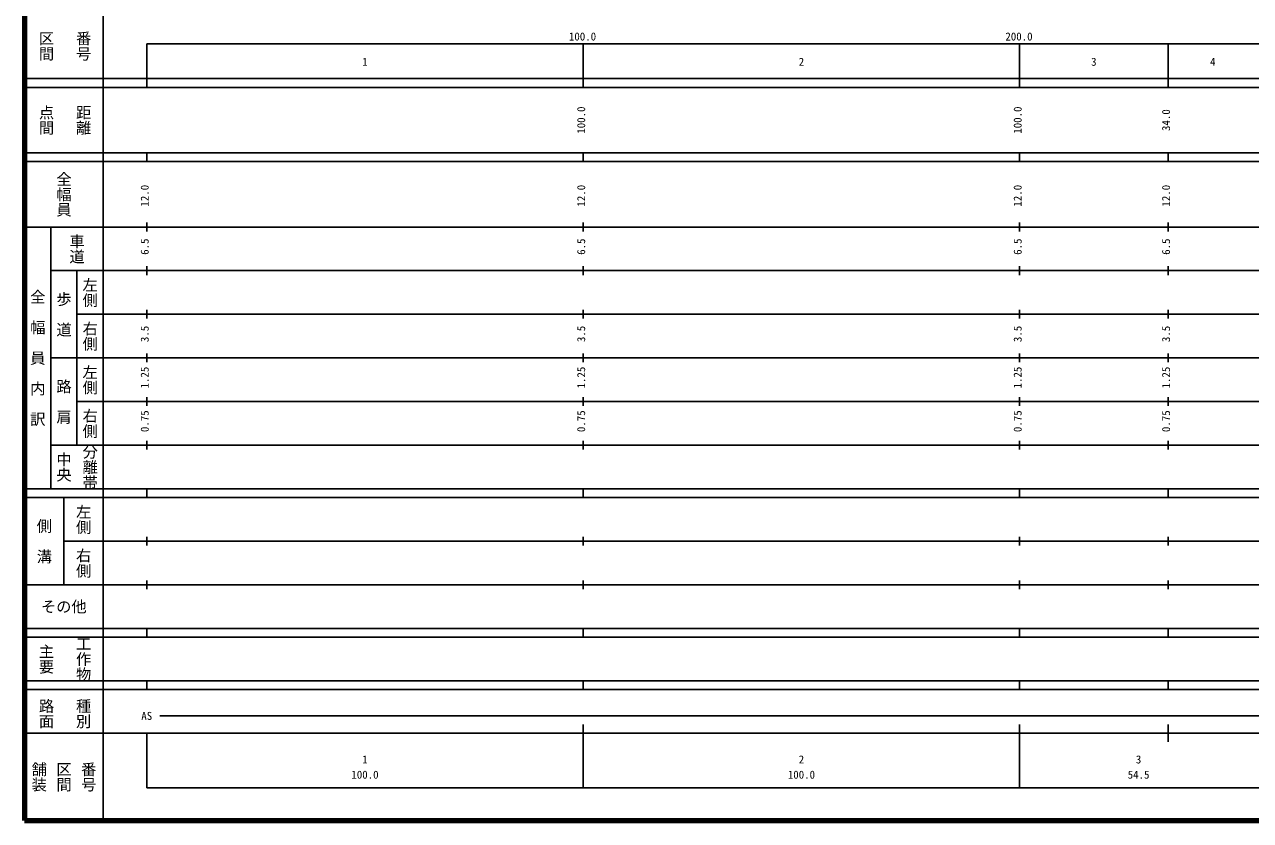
# Model space of a CAD drawing. Units: millimetres on the paper, enlarged 1000 times. Extents: x 40000 to 680000, y 20000 to 380000.
# Drawn here: x 40000 to 320884, y 20000 to 202409 of the extents above; entities that cross this region are included whole.
import ezdxf
from ezdxf.enums import TextEntityAlignment as Align

# ---------------------------------------------------------------- set-up
doc = ezdxf.new("R2010")
doc.units = ezdxf.units.MM
doc.header["$LTSCALE"] = 1000
doc.layers.add('M-TTL', color=2, linetype='Continuous', lineweight=140)
doc.layers.add('M-TTL-BAND', color=7, linetype='Continuous', lineweight=25)
doc.styles.add('@ＭＳ ゴシック', font='')
doc.styles.add('ＭＳ ゴシック', font='')
doc.styles.get('@ＭＳ ゴシック').set_extended_font_data('@MS Gothic')
doc.styles.get('ＭＳ ゴシック').set_extended_font_data('MS Gothic')

msp = doc.modelspace()

# ---------------------------------------------------------------- linework, layer by layer
at = {"layer": 'M-TTL'}
for p, q in [((40000, 380000), (40000, 20000)), ((40000, 20000), (680000, 20000))]:
    msp.add_line(p, q, dxfattribs=at)
at = {"layer": 'M-TTL-BAND'}
for p, q in [((58000, 370000), (58000, 20000)), ((68000, 198000), (579000, 198000)), ((68000, 198000), (68000, 188000)), ((168000, 188000), (168000, 198000)), ((268000, 188000), (268000, 198000)), ((302000, 188000), (302000, 198000)), ((40000, 190000), (579000, 190000)), ((40000, 188000), (579000, 188000)), ((40000, 173000), (579000, 173000)), ((68000, 171000), (68000, 173000)), ((168000, 171000), (168000, 173000)), ((268000, 171000), (268000, 173000)), ((302000, 171000), (302000, 173000)), ((40000, 171000), (579000, 171000)), ((40000, 156000), (579000, 156000)), ((46000, 96000), (46000, 156000)), ((68000, 155000), (68000, 157000)), ((168000, 155000), (168000, 157000)), ((268000, 155000), (268000, 157000)), ((302000, 155000), (302000, 157000)), ((68000, 145000), (68000, 147000)), ((168000, 145000), (168000, 147000)), ((268000, 145000), (268000, 147000)), ((302000, 145000), (302000, 147000)), ((46000, 146000), (579000, 146000)), ((52000, 146000), (52000, 106000)), ((52000, 136000), (579000, 136000)), ((68000, 135000), (68000, 137000)), ((168000, 135000), (168000, 137000)), ((268000, 135000), (268000, 137000)), ((302000, 135000), (302000, 137000)), ((68000, 125000), (68000, 127000)), ((168000, 125000), (168000, 127000)), ((268000, 125000), (268000, 127000)), ((302000, 125000), (302000, 127000)), ((46000, 126000), (579000, 126000)), ((52000, 116000), (579000, 116000)), ((68000, 115000), (68000, 117000)), ((168000, 115000), (168000, 117000)), ((268000, 115000), (268000, 117000)), ((302000, 115000), (302000, 117000)), ((68000, 105000), (68000, 107000)), ((168000, 105000), (168000, 107000)), ((268000, 105000), (268000, 107000)), ((302000, 105000), (302000, 107000)), ((46000, 106000), (579000, 106000)), ((40000, 96000), (579000, 96000)), ((68000, 94000), (68000, 96000)), ((168000, 94000), (168000, 96000)), ((268000, 94000), (268000, 96000)), ((302000, 94000), (302000, 96000)), ((40000, 94000), (579000, 94000)), ((49000, 94000), (49000, 74000)), ((68000, 83000), (68000, 85000)), ((168000, 83000), (168000, 85000)), ((268000, 83000), (268000, 85000)), ((302000, 83000), (302000, 85000)), ((49000, 84000), (579000, 84000)), ((40000, 74000), (579000, 74000)), ((68000, 73000), (68000, 75000)), ((168000, 73000), (168000, 75000)), ((268000, 73000), (268000, 75000)), ((302000, 73000), (302000, 75000)), ((40000, 64000), (579000, 64000)), ((40000, 62000), (579000, 62000)), ((68000, 62000), (68000, 64000)), ((168000, 62000), (168000, 64000)), ((268000, 62000), (268000, 64000)), ((302000, 62000), (302000, 64000)), ((40000, 52000), (579000, 52000)), ((68000, 50000), (68000, 52000)), ((168000, 50000), (168000, 52000)), ((268000, 50000), (268000, 52000)), ((302000, 50000), (302000, 52000)), ((40000, 50000), (579000, 50000)), ((71000, 44000), (565000, 44000)), ((40000, 40000), (579000, 40000)), ((68000, 40000), (68000, 27500)), ((168000, 27500), (168000, 42000)), ((268000, 27500), (268000, 42000)), ((302000, 38000), (302000, 42000)), ((68000, 27500), (579000, 27500))]:
    msp.add_line(p, q, dxfattribs=at)

# ---------------------------------------------------------------- texts
at = {"layer": 'M-TTL-BAND', "style": '@ＭＳ ゴシック'}
for s, p in [('区間', (45000, 197500)), ('番号', (53500, 197500)), ('点間', (45000, 180500)), ('距離', (53500, 180500)), ('全幅員', (49000, 163500)), ('車道', (52000, 151000)), ('左側', (55000, 141000)), ('全\u3000幅\u3000員\u3000内\u3000訳', (43000, 126000)), ('歩\u3000道', (49000, 136000)), ('右側', (55000, 131000)), ('左側', (55000, 121000)), ('路\u3000肩', (49000, 116000)), ('右側', (55000, 111000)), ('中央', (49000, 101000)), ('分離帯', (55000, 101000)), ('左側', (53500, 89000)), ('側\u3000溝', (44500, 84000)), ('右側', (53500, 79000)), ('主要', (45000, 57000)), ('工作物', (53500, 57000)), ('路面', (45000, 44500)), ('種別', (53500, 44500)), ('舗装', (43333, 30000)), ('区間', (49000, 30000)), ('番号', (54667, 30000))]:
    msp.add_text(s, height=2566, rotation=270, dxfattribs=at).set_placement(p, align=Align.MIDDLE_CENTER)
at = {"layer": 'M-TTL-BAND', "style": 'ＭＳ ゴシック'}
for s, p in [('100.0', (167844, 198195)), ('200.0', (267844, 198195)), ('1', (118000, 192405)), ('2', (218000, 192405)), ('3', (285000, 192405)), ('4', (312250, 192405)), ('AS', (68000, 42500)), ('1', (118000, 32523)), ('2', (218000, 32523)), ('3', (295250, 32523)), ('100.0', (118000, 29033)), ('100.0', (218000, 29033)), ('54.5', (295250, 29033))]:
    msp.add_text(s, height=1833, dxfattribs=at).set_placement(p, align=Align.BOTTOM_CENTER)
for s, p in [('100.0', (169000, 180500)), ('100.0', (269000, 180500)), ('34.0', (303000, 180500)), ('12.0', (69000, 163174)), ('12.0', (169000, 163174)), ('12.0', (269000, 163174)), ('12.0', (303000, 163174)), ('6.5', (69000, 151500)), ('6.5', (169000, 151500)), ('6.5', (269000, 151500)), ('6.5', (303000, 151500)), ('3.5', (69000, 131500)), ('3.5', (169000, 131500)), ('3.5', (269000, 131500)), ('3.5', (303000, 131500)), ('1.25', (69000, 121500)), ('1.25', (169000, 121500)), ('1.25', (269000, 121500)), ('1.25', (303000, 121500)), ('0.75', (69000, 111500)), ('0.75', (169000, 111500)), ('0.75', (269000, 111500)), ('0.75', (303000, 111500))]:
    msp.add_text(s, height=1833, rotation=90, dxfattribs=at).set_placement(p, align=Align.BOTTOM_CENTER)
msp.add_text('その他', height=2566, dxfattribs=at).set_placement((49000, 69000), align=Align.MIDDLE_CENTER)

doc.saveas('drawing.dxf')
